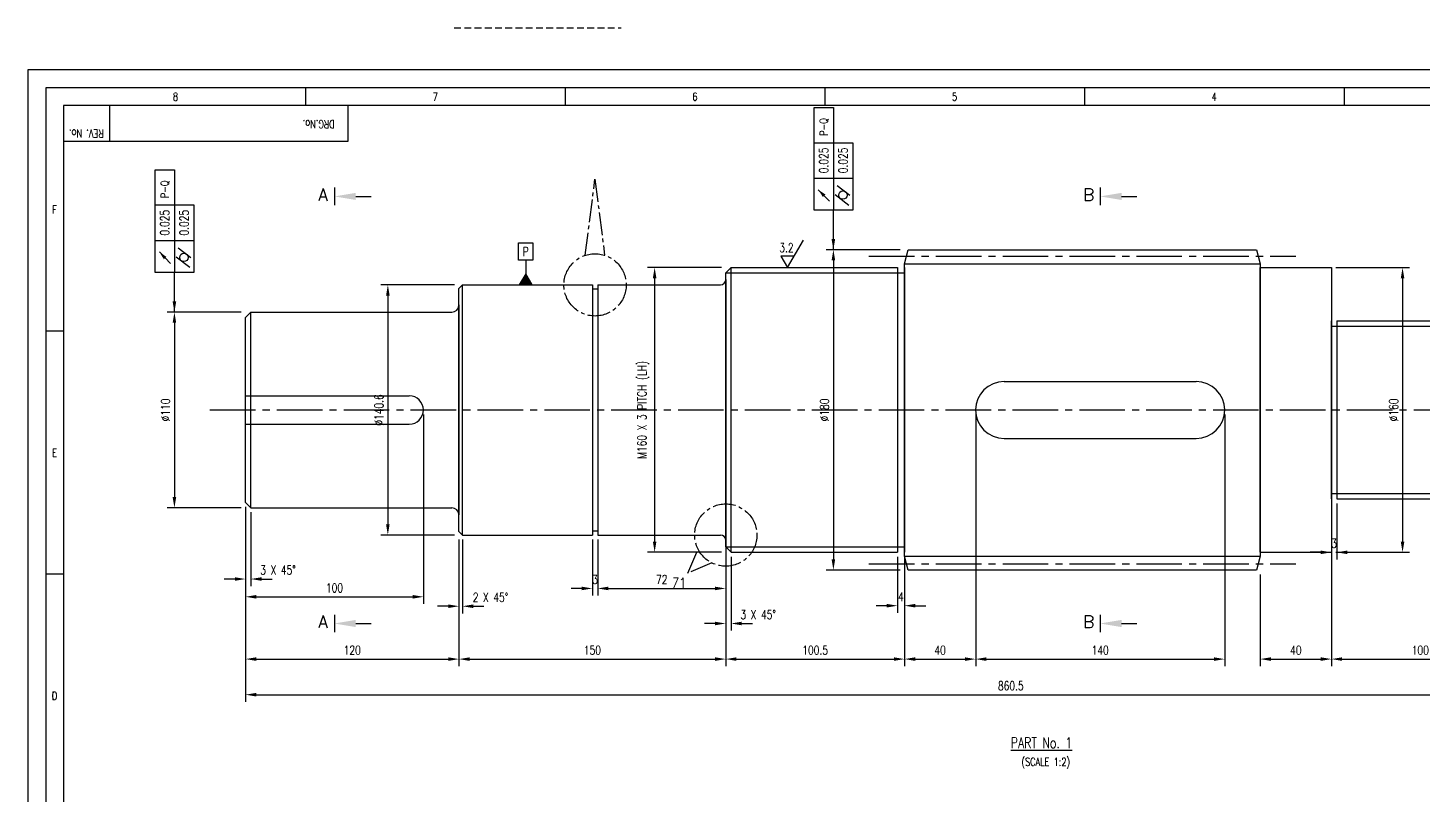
# Model space of a CAD drawing. Extents: x -2528 to 6089, y -2362 to 1067.
# Drawn here: x 5495.3 to 5887.5, y 706.5 to 922 of the extents above; entities that cross this region are included whole.
import ezdxf
from ezdxf.enums import TextEntityAlignment as Align

# ---------------------------------------------------------------- set-up
doc = ezdxf.new("R2010")
doc.units = 0
doc.header["$LTSCALE"] = 16
doc.header["$MEASUREMENT"] = 0
doc.linetypes.add('C2', pattern=[1.175, 0.8, -0.125, 0.125, -0.125])
doc.linetypes.add('H2', pattern=[0.18, 0.12, -0.06])
doc.layers.get('0').update_dxf_attribs({"linetype": 'CONTINUOUS'})
doc.layers.get('DEFPOINTS').update_dxf_attribs({"linetype": 'CONTINUOUS'})
doc.layers.add('DIM', color=2, linetype='CONTINUOUS')
doc.layers.add('TEXT', color=4, linetype='CONTINUOUS')
doc.styles.add('ROMANS', font='ROMANS.shx', dxfattribs={"width": 0.75, "height": 2.5})
doc.styles.add('ROMANT', font='ROMANT.shx', dxfattribs={"width": 0.75, "height": 2.75})
doc.dimstyles.get("Standard").update_dxf_attribs({"dimtxt": 0.18, "dimasz": 3, "dimexe": 2, "dimexo": 1.25, "dimgap": 1.25, "dimtad": 1, "dimzin": 0, "dimdsep": 46, "dimtxsty": 'ROMANS', "dimcen": 0, "dimclrd": 2, "dimclre": 2, "dimclrt": 2, "dimadec": 0, "dimazin": 0, "dimtfac": 1, "dimtix": 1, "dimtofl": 0, "dimtmove": 0, "dimatfit": 1, "dimfxl": 0, "dimtvp": 1, "dimtolj": 1, "dimtzin": 0, "dimarcsym": 0})

# ---------------------------------------------------------------- blocks, each defined once
blk = doc.blocks.new('*D87')
at = {"color": 2, "lineweight": -2, "transparency": 16777216}
for p, q in [((5556.46, 785.94), (5556.46, 765.19)), ((5557.96, 785.94), (5557.96, 765.19)), ((5553.46, 767.19), (5550.46, 767.19)), ((5560.96, 767.19), (5563.96, 767.19))]:
    blk.add_line(p, q, dxfattribs=at)
at = {"color": 2, "transparency": 16777216}
for points in [[(5553.46, 767.69), (5553.46, 766.69), (5556.46, 767.19)], [(5560.96, 767.69), (5560.96, 766.69), (5557.96, 767.19)]]:
    blk.add_solid(points, dxfattribs=at)
at = {"layer": 'DEFPOINTS', "color": 0, "transparency": 16777216}
for p in [(5556.46, 787.19), (5557.96, 787.19), (5557.96, 767.19)]:
    blk.add_point(p, dxfattribs=at)
at = {"color": 3, "transparency": 16777216, "insert": (5557.21, 769.69), "char_height": 2.5, "attachment_point": 5, "style": 'ROMANS'}
blk.add_mtext('\\A1;             3 X 45%%d', dxfattribs=at)
blk = doc.blocks.new('*D88')
at = {"color": 2, "lineweight": -2, "transparency": 16777216}
for p, q in [((5606.46, 813.44), (5606.46, 760.19)), ((5556.46, 787.44), (5556.46, 760.19)), ((5559.46, 762.19), (5603.46, 762.19))]:
    blk.add_line(p, q, dxfattribs=at)
at = {"color": 2, "transparency": 16777216}
for points in [[(5559.46, 762.69), (5559.46, 761.69), (5556.46, 762.19)], [(5603.46, 762.69), (5603.46, 761.69), (5606.46, 762.19)]]:
    blk.add_solid(points, dxfattribs=at)
at = {"layer": 'DEFPOINTS', "color": 0, "transparency": 16777216}
for p in [(5606.46, 814.69), (5556.46, 788.69), (5606.46, 762.19)]:
    blk.add_point(p, dxfattribs=at)
at = {"color": 3, "transparency": 16777216, "insert": (5581.46, 764.69), "char_height": 2.5, "attachment_point": 5, "style": 'ROMANS'}
blk.add_mtext('\\A1;100', dxfattribs=at)
blk = doc.blocks.new('SAR_L_A')
at = {"layer": 'DIM', "color": 7}
blk.add_line((6, 0), (10.34, 0), dxfattribs=at)
blk.add_solid([(6, -1), (6, 1), (0, 0)], dxfattribs=at)
at = {"layer": 'TEXT', "color": 7}
blk.add_line((0, 2.47), (0, -2.47), dxfattribs=at)
at = {"layer": 'TEXT', "color": 7, "style": 'ROMANT'}
blk.add_text('A', height=3.5, dxfattribs=at).set_placement((-3.22, -1.26), align=Align.CENTER)
blk = doc.blocks.new('keydia_geotol')
at = {"color": 2}
for p, q in [((0, 39.94), (0, 11.16)), ((-5.43, 30.1), (5.43, 30.1)), ((-5.43, 20.13), (0, 20.13)), ((0, 20.13), (5.43, 20.13)), ((0, 0), (0, 11.16))]:
    blk.add_line(p, q, dxfattribs=at)
at = {"color": 3}
for p, q in [((-4.23, 16.89), (-1.13, 13.65)), ((1.07, 18.07), (4.66, 15.33)), ((0.47, 15.55), (4.37, 12.58))]:
    blk.add_line(p, q, dxfattribs=at)
at = {"color": 2}
blk.add_lwpolyline([(5.43, 30.1), (5.43, 11.16), (-5.43, 11.16), (-5.43, 39.94), (0, 39.94)], dxfattribs=at)
at = {"color": 3}
blk.add_circle((2.67, 15.37), 1.18, dxfattribs=at)
blk.add_solid([(-2.23, 15.52), (-2.95, 14.83), (-4.23, 16.89)], dxfattribs=at)
at = {"color": 2}
blk.add_solid([(-0.5, 3), (0.5, 3), (0, 0)], dxfattribs=at)
at = {"color": 3, "style": 'ROMANS', "width": 0.75}
for p in [(-2.72, 25.12), (2.72, 25.12)]:
    blk.add_text('0.025', height=2.5, rotation=90, dxfattribs=at).set_placement(p, align=Align.MIDDLE_CENTER)
blk = doc.blocks.new('*D91')
at = {"color": 2, "lineweight": -2, "transparency": 16777216}
for p, q in [((5556.46, 785.94), (5556.46, 742.69)), ((5616.46, 778.29), (5616.46, 742.69)), ((5559.46, 744.69), (5613.46, 744.69))]:
    blk.add_line(p, q, dxfattribs=at)
at = {"color": 2, "transparency": 16777216}
for points in [[(5559.46, 745.19), (5559.46, 744.19), (5556.46, 744.69)], [(5613.46, 745.19), (5613.46, 744.19), (5616.46, 744.69)]]:
    blk.add_solid(points, dxfattribs=at)
at = {"layer": 'DEFPOINTS', "color": 0, "transparency": 16777216}
for p in [(5556.46, 787.19), (5616.46, 779.54), (5616.46, 744.69)]:
    blk.add_point(p, dxfattribs=at)
at = {"color": 3, "transparency": 16777216, "insert": (5586.46, 747.19), "char_height": 2.5, "attachment_point": 5, "style": 'ROMANS'}
blk.add_mtext('\\A1;120', dxfattribs=at)
blk = doc.blocks.new('*D92')
at = {"color": 2, "lineweight": -2, "transparency": 16777216}
for p, q in [((5555.21, 842.19), (5534.46, 842.19)), ((5536.46, 839.19), (5536.46, 790.19)), ((5555.21, 787.19), (5534.46, 787.19))]:
    blk.add_line(p, q, dxfattribs=at)
at = {"color": 2, "transparency": 16777216}
for points in [[(5535.96, 839.19), (5536.96, 839.19), (5536.46, 842.19)], [(5535.96, 790.19), (5536.96, 790.19), (5536.46, 787.19)]]:
    blk.add_solid(points, dxfattribs=at)
at = {"layer": 'DEFPOINTS', "color": 0, "transparency": 16777216}
for p in [(5556.46, 842.19), (5536.46, 787.19), (5556.46, 787.19)]:
    blk.add_point(p, dxfattribs=at)
at = {"color": 3, "transparency": 16777216, "insert": (5533.96, 814.69), "char_height": 2.5, "attachment_point": 5, "rotation": 89.9998, "style": 'ROMANS'}
blk.add_mtext('\\A1;%%c110', dxfattribs=at)
blk = doc.blocks.new('DETAILZ1')
at = {"color": 2, "linetype": 'C2'}
for p, q in [((-21.31, -21.38), (-15.57, -7.99)), ((-7.84, -15.65), (-21.31, -21.38))]:
    blk.add_line(p, q, dxfattribs=at)
blk.add_circle((0, 0), 17.5, dxfattribs=at)
blk = doc.blocks.new('DATUMP')
h = blk.add_hatch(color=2)
h.dxf.hatch_style = 1
h.paths.add_polyline_path([(-1.8, 0), (1.8, 0), (0, 3.12)])
at = {"color": 2}
for p, q in [((-1.98, 11.78), (1.98, 11.78)), ((-1.98, 6.93), (-1.98, 11.78)), ((1.98, 11.78), (1.98, 6.93)), ((1.98, 6.93), (-1.98, 6.93)), ((0, 6.93), (0, 3.12)), ((0, 3.12), (-1.8, 0)), ((-1.8, 0), (1.8, 0)), ((1.8, 0), (0, 3.12))]:
    blk.add_line(p, q, dxfattribs=at)
at = {"color": 3, "style": 'ROMANS', "width": 0.75}
blk.add_text('P', height=2.5, dxfattribs=at).set_placement((0, 9.35), align=Align.MIDDLE_CENTER)
blk = doc.blocks.new('*D93')
at = {"color": 2, "lineweight": -2, "transparency": 16777216}
for p, q in [((5616.46, 778.29), (5616.46, 757.54)), ((5617.46, 778.29), (5617.46, 757.54)), ((5613.46, 759.54), (5610.46, 759.54)), ((5620.46, 759.54), (5623.46, 759.54))]:
    blk.add_line(p, q, dxfattribs=at)
at = {"color": 2, "transparency": 16777216}
for points in [[(5613.46, 760.04), (5613.46, 759.04), (5616.46, 759.54)], [(5620.46, 760.04), (5620.46, 759.04), (5617.46, 759.54)]]:
    blk.add_solid(points, dxfattribs=at)
at = {"layer": 'DEFPOINTS', "color": 0, "transparency": 16777216}
for p in [(5616.46, 779.54), (5617.46, 779.54), (5617.46, 759.54)]:
    blk.add_point(p, dxfattribs=at)
at = {"color": 3, "transparency": 16777216, "insert": (5616.96, 762.04), "char_height": 2.5, "attachment_point": 5, "style": 'ROMANS'}
blk.add_mtext('\\A1;             2 X 45%%d', dxfattribs=at)
blk = doc.blocks.new('Groovedetailcircle')
at = {"color": 2, "linetype": 'C2'}
for p, q in [((-5.52, 16.61), (-0.05, 59.37)), ((-0.05, 59.37), (5.37, 16.66))]:
    blk.add_line(p, q, dxfattribs=at)
blk.add_circle((0, 0), 17.5, dxfattribs=at)
blk = doc.blocks.new('*D94')
at = {"color": 2, "lineweight": -2, "transparency": 16777216}
for p, q in [((5653.96, 778.29), (5653.96, 762.54)), ((5655.46, 778.29), (5655.46, 762.54)), ((5650.96, 764.54), (5647.96, 764.54)), ((5658.46, 764.54), (5661.46, 764.54))]:
    blk.add_line(p, q, dxfattribs=at)
at = {"color": 2, "transparency": 16777216}
for points in [[(5650.96, 765.04), (5650.96, 764.04), (5653.96, 764.54)], [(5658.46, 765.04), (5658.46, 764.04), (5655.46, 764.54)]]:
    blk.add_solid(points, dxfattribs=at)
at = {"layer": 'DEFPOINTS', "color": 0, "transparency": 16777216}
for p in [(5653.96, 779.54), (5655.46, 779.54), (5655.46, 764.54)]:
    blk.add_point(p, dxfattribs=at)
at = {"color": 3, "transparency": 16777216, "insert": (5654.71, 767.04), "char_height": 2.5, "attachment_point": 5, "style": 'ROMANS'}
blk.add_mtext('\\A1;3', dxfattribs=at)
blk = doc.blocks.new('*D95')
at = {"color": 2, "lineweight": -2, "transparency": 16777216}
for p, q in [((5655.46, 778.29), (5655.46, 762.54)), ((5691.46, 778.29), (5691.46, 762.54)), ((5658.46, 764.54), (5688.46, 764.54))]:
    blk.add_line(p, q, dxfattribs=at)
at = {"color": 2, "transparency": 16777216}
for points in [[(5658.46, 765.04), (5658.46, 764.04), (5655.46, 764.54)], [(5688.46, 765.04), (5688.46, 764.04), (5691.46, 764.54)]]:
    blk.add_solid(points, dxfattribs=at)
at = {"layer": 'DEFPOINTS', "color": 0, "transparency": 16777216}
for p in [(5655.46, 779.54), (5691.46, 779.54), (5691.46, 764.54)]:
    blk.add_point(p, dxfattribs=at)
at = {"color": 3, "transparency": 16777216, "insert": (5673.46, 767.04), "char_height": 2.5, "attachment_point": 5, "style": 'ROMANS'}
blk.add_mtext('\\A1;72', dxfattribs=at)
blk = doc.blocks.new('*D96')
at = {"color": 2, "lineweight": -2, "transparency": 16777216}
for p, q in [((5616.46, 778.29), (5616.46, 742.69)), ((5691.46, 773.44), (5691.46, 742.69)), ((5619.46, 744.69), (5688.46, 744.69))]:
    blk.add_line(p, q, dxfattribs=at)
at = {"color": 2, "transparency": 16777216}
for points in [[(5619.46, 745.19), (5619.46, 744.19), (5616.46, 744.69)], [(5688.46, 745.19), (5688.46, 744.19), (5691.46, 744.69)]]:
    blk.add_solid(points, dxfattribs=at)
at = {"layer": 'DEFPOINTS', "color": 0, "transparency": 16777216}
for p in [(5616.46, 779.54), (5691.46, 774.69), (5691.46, 744.69)]:
    blk.add_point(p, dxfattribs=at)
at = {"color": 3, "transparency": 16777216, "insert": (5653.96, 747.19), "char_height": 2.5, "attachment_point": 5, "style": 'ROMANS'}
blk.add_mtext('\\A1;150', dxfattribs=at)
blk = doc.blocks.new('*D97')
at = {"color": 2, "lineweight": -2, "transparency": 16777216}
for p, q in [((5615.21, 849.84), (5594.46, 849.84)), ((5596.46, 846.84), (5596.46, 782.54)), ((5615.21, 779.54), (5594.46, 779.54))]:
    blk.add_line(p, q, dxfattribs=at)
at = {"color": 2, "transparency": 16777216}
for points in [[(5595.96, 846.84), (5596.96, 846.84), (5596.46, 849.84)], [(5595.96, 782.54), (5596.96, 782.54), (5596.46, 779.54)]]:
    blk.add_solid(points, dxfattribs=at)
at = {"layer": 'DEFPOINTS', "color": 0, "transparency": 16777216}
for p in [(5616.46, 849.84), (5596.46, 779.54), (5616.46, 779.54)]:
    blk.add_point(p, dxfattribs=at)
at = {"color": 3, "transparency": 16777216, "insert": (5593.96, 814.69), "char_height": 2.5, "attachment_point": 5, "rotation": 89.9998, "style": 'ROMANS'}
blk.add_mtext('\\A1;%%c140.6', dxfattribs=at)
blk = doc.blocks.new('32delA')
at = {"color": 2}
for p, q in [((0, 0), (4.45, 7.71)), ((-1.87, 3.25), (0, 0)), ((1.87, 3.25), (-1.87, 3.25))]:
    blk.add_line(p, q, dxfattribs=at)
at = {"color": 3, "style": 'ROMANS', "width": 0.75}
blk.add_text('3.2', height=2.5, dxfattribs=at).set_placement((-2.34, 4.35))
blk = doc.blocks.new('*D98')
at = {"color": 2, "lineweight": -2, "transparency": 16777216}
for p, q in [((5691.46, 773.44), (5691.46, 752.69)), ((5692.96, 773.44), (5692.96, 752.69)), ((5688.46, 754.69), (5685.46, 754.69)), ((5695.96, 754.69), (5698.96, 754.69))]:
    blk.add_line(p, q, dxfattribs=at)
at = {"color": 2, "transparency": 16777216}
for points in [[(5688.46, 755.19), (5688.46, 754.19), (5691.46, 754.69)], [(5695.96, 755.19), (5695.96, 754.19), (5692.96, 754.69)]]:
    blk.add_solid(points, dxfattribs=at)
at = {"layer": 'DEFPOINTS', "color": 0, "transparency": 16777216}
for p in [(5691.46, 774.69), (5692.96, 774.69), (5692.96, 754.69)]:
    blk.add_point(p, dxfattribs=at)
at = {"color": 3, "transparency": 16777216, "insert": (5692.21, 757.19), "char_height": 2.5, "attachment_point": 5, "style": 'ROMANS'}
blk.add_mtext('\\A1;             3 X 45%%d', dxfattribs=at)
blk = doc.blocks.new('*D99')
at = {"color": 2, "lineweight": -2, "transparency": 16777216}
for p, q in [((5739.71, 773.44), (5739.71, 757.69)), ((5741.71, 773.44), (5741.71, 757.69)), ((5736.71, 759.69), (5733.71, 759.69)), ((5744.71, 759.69), (5747.71, 759.69))]:
    blk.add_line(p, q, dxfattribs=at)
at = {"color": 2, "transparency": 16777216}
for points in [[(5736.71, 760.19), (5736.71, 759.19), (5739.71, 759.69)], [(5744.71, 760.19), (5744.71, 759.19), (5741.71, 759.69)]]:
    blk.add_solid(points, dxfattribs=at)
at = {"layer": 'DEFPOINTS', "color": 0, "transparency": 16777216}
for p in [(5739.71, 774.69), (5741.71, 774.69), (5741.71, 759.69)]:
    blk.add_point(p, dxfattribs=at)
at = {"color": 3, "transparency": 16777216, "insert": (5740.71, 762.19), "char_height": 2.5, "attachment_point": 5, "style": 'ROMANS'}
blk.add_mtext('\\A1;4', dxfattribs=at)
blk = doc.blocks.new('*D100')
at = {"color": 2, "lineweight": -2, "transparency": 16777216}
for p, q in [((5691.46, 773.44), (5691.46, 742.69)), ((5741.71, 768.44), (5741.71, 742.69)), ((5694.46, 744.69), (5738.71, 744.69))]:
    blk.add_line(p, q, dxfattribs=at)
at = {"color": 2, "transparency": 16777216}
for points in [[(5694.46, 745.19), (5694.46, 744.19), (5691.46, 744.69)], [(5738.71, 745.19), (5738.71, 744.19), (5741.71, 744.69)]]:
    blk.add_solid(points, dxfattribs=at)
at = {"layer": 'DEFPOINTS', "color": 0, "transparency": 16777216}
for p in [(5691.46, 774.69), (5741.71, 769.69), (5741.71, 744.69)]:
    blk.add_point(p, dxfattribs=at)
at = {"color": 3, "transparency": 16777216, "insert": (5716.58, 747.19), "char_height": 2.5, "attachment_point": 5, "style": 'ROMANS'}
blk.add_mtext('\\A1;100.5', dxfattribs=at)
blk = doc.blocks.new('*D101')
at = {"color": 2, "lineweight": -2, "transparency": 16777216}
for p, q in [((5690.21, 854.69), (5669.46, 854.69)), ((5671.46, 851.69), (5671.46, 777.69)), ((5690.21, 774.69), (5669.46, 774.69))]:
    blk.add_line(p, q, dxfattribs=at)
at = {"color": 2, "transparency": 16777216}
for points in [[(5670.96, 851.69), (5671.96, 851.69), (5671.46, 854.69)], [(5670.96, 777.69), (5671.96, 777.69), (5671.46, 774.69)]]:
    blk.add_solid(points, dxfattribs=at)
at = {"layer": 'DEFPOINTS', "color": 0, "transparency": 16777216}
for p in [(5691.46, 854.69), (5671.46, 774.69), (5691.46, 774.69)]:
    blk.add_point(p, dxfattribs=at)
at = {"color": 3, "transparency": 16777216, "insert": (5668.3, 814.69), "char_height": 2.5, "attachment_point": 5, "rotation": 89.9998, "style": 'ROMANS'}
blk.add_mtext('\\A1;M160 X 3 PITCH (LH)', dxfattribs=at)
blk = doc.blocks.new('*D102')
at = {"color": 2, "lineweight": -2, "transparency": 16777216}
for p, q in [((5761.71, 813.44), (5761.71, 742.69)), ((5741.71, 768.44), (5741.71, 742.69)), ((5744.71, 744.69), (5758.71, 744.69))]:
    blk.add_line(p, q, dxfattribs=at)
at = {"color": 2, "transparency": 16777216}
for points in [[(5744.71, 745.19), (5744.71, 744.19), (5741.71, 744.69)], [(5758.71, 745.19), (5758.71, 744.19), (5761.71, 744.69)]]:
    blk.add_solid(points, dxfattribs=at)
at = {"layer": 'DEFPOINTS', "color": 0, "transparency": 16777216}
for p in [(5761.71, 814.69), (5741.71, 769.69), (5761.71, 744.69)]:
    blk.add_point(p, dxfattribs=at)
at = {"color": 3, "transparency": 16777216, "insert": (5751.71, 747.19), "char_height": 2.5, "attachment_point": 5, "style": 'ROMANS'}
blk.add_mtext('\\A1;40', dxfattribs=at)
blk = doc.blocks.new('*D103')
at = {"color": 2, "lineweight": -2, "transparency": 16777216}
for p, q in [((5761.71, 813.44), (5761.71, 742.69)), ((5831.71, 813.44), (5831.71, 742.69)), ((5764.71, 744.69), (5828.71, 744.69))]:
    blk.add_line(p, q, dxfattribs=at)
at = {"color": 2, "transparency": 16777216}
for points in [[(5764.71, 745.19), (5764.71, 744.19), (5761.71, 744.69)], [(5828.71, 745.19), (5828.71, 744.19), (5831.71, 744.69)]]:
    blk.add_solid(points, dxfattribs=at)
at = {"layer": 'DEFPOINTS', "color": 0, "transparency": 16777216}
for p in [(5761.71, 814.69), (5831.71, 814.69), (5831.71, 744.69)]:
    blk.add_point(p, dxfattribs=at)
at = {"color": 3, "transparency": 16777216, "insert": (5796.71, 747.19), "char_height": 2.5, "attachment_point": 5, "style": 'ROMANS'}
blk.add_mtext('\\A1;140', dxfattribs=at)
blk = doc.blocks.new('SAR_L_B')
at = {"layer": 'DIM', "color": 7}
blk.add_line((6, 0), (10.34, 0), dxfattribs=at)
blk.add_solid([(6, -1), (6, 1), (0, 0)], dxfattribs=at)
at = {"layer": 'TEXT', "color": 7}
blk.add_line((0, 2.47), (0, -2.47), dxfattribs=at)
at = {"layer": 'TEXT', "color": 7, "style": 'ROMANT'}
blk.add_text('B', height=3.5, dxfattribs=at).set_placement((-3.22, -1.26), align=Align.CENTER)
blk = doc.blocks.new('*D106')
at = {"color": 2, "lineweight": -2, "transparency": 16777216}
for p, q in [((5740.46, 859.69), (5719.71, 859.69)), ((5721.71, 856.69), (5721.71, 772.69)), ((5740.46, 769.69), (5719.71, 769.69))]:
    blk.add_line(p, q, dxfattribs=at)
at = {"color": 2, "transparency": 16777216}
for points in [[(5721.21, 856.69), (5722.21, 856.69), (5721.71, 859.69)], [(5721.21, 772.69), (5722.21, 772.69), (5721.71, 769.69)]]:
    blk.add_solid(points, dxfattribs=at)
at = {"layer": 'DEFPOINTS', "color": 0, "transparency": 16777216}
for p in [(5741.71, 859.69), (5721.71, 769.69), (5741.71, 769.69)]:
    blk.add_point(p, dxfattribs=at)
at = {"color": 3, "transparency": 16777216, "insert": (5719.21, 814.69), "char_height": 2.5, "attachment_point": 5, "rotation": 89.9998, "style": 'ROMANS'}
blk.add_mtext('\\A1;%%c180', dxfattribs=at)
blk = doc.blocks.new('*D107')
at = {"color": 2, "lineweight": -2, "transparency": 16777216}
for p, q in [((5861.71, 773.44), (5861.71, 742.69)), ((5841.71, 768.44), (5841.71, 742.69)), ((5844.71, 744.69), (5858.71, 744.69))]:
    blk.add_line(p, q, dxfattribs=at)
at = {"color": 2, "transparency": 16777216}
for points in [[(5844.71, 745.19), (5844.71, 744.19), (5841.71, 744.69)], [(5858.71, 745.19), (5858.71, 744.19), (5861.71, 744.69)]]:
    blk.add_solid(points, dxfattribs=at)
at = {"layer": 'DEFPOINTS', "color": 0, "transparency": 16777216}
for p in [(5861.71, 774.69), (5841.71, 769.69), (5861.71, 744.69)]:
    blk.add_point(p, dxfattribs=at)
at = {"color": 3, "transparency": 16777216, "insert": (5851.71, 747.19), "char_height": 2.5, "attachment_point": 5, "style": 'ROMANS'}
blk.add_mtext('\\A1;40', dxfattribs=at)
blk = doc.blocks.new('*D108')
at = {"color": 2, "lineweight": -2, "transparency": 16777216}
for p, q in [((5862.96, 854.69), (5883.71, 854.69)), ((5881.71, 851.69), (5881.71, 777.69)), ((5862.96, 774.69), (5883.71, 774.69))]:
    blk.add_line(p, q, dxfattribs=at)
at = {"color": 2, "transparency": 16777216}
for points in [[(5881.21, 851.69), (5882.21, 851.69), (5881.71, 854.69)], [(5881.21, 777.69), (5882.21, 777.69), (5881.71, 774.69)]]:
    blk.add_solid(points, dxfattribs=at)
at = {"layer": 'DEFPOINTS', "color": 0, "transparency": 16777216}
for p in [(5861.71, 854.69), (5861.71, 774.69), (5881.71, 774.69)]:
    blk.add_point(p, dxfattribs=at)
at = {"color": 3, "transparency": 16777216, "insert": (5879.21, 814.69), "char_height": 2.5, "attachment_point": 5, "rotation": 89.9998, "style": 'ROMANS'}
blk.add_mtext('\\A1;%%c160', dxfattribs=at)
blk = doc.blocks.new('*D110')
at = {"color": 2, "lineweight": -2, "transparency": 16777216}
for p, q in [((5861.71, 788.44), (5861.71, 772.69)), ((5863.21, 788.44), (5863.21, 772.69)), ((5858.71, 774.69), (5855.71, 774.69)), ((5866.21, 774.69), (5869.21, 774.69))]:
    blk.add_line(p, q, dxfattribs=at)
at = {"color": 2, "transparency": 16777216}
for points in [[(5858.71, 775.19), (5858.71, 774.19), (5861.71, 774.69)], [(5866.21, 775.19), (5866.21, 774.19), (5863.21, 774.69)]]:
    blk.add_solid(points, dxfattribs=at)
at = {"layer": 'DEFPOINTS', "color": 0, "transparency": 16777216}
for p in [(5861.71, 789.69), (5863.21, 789.69), (5863.21, 774.69)]:
    blk.add_point(p, dxfattribs=at)
at = {"color": 3, "transparency": 16777216, "insert": (5862.46, 777.19), "char_height": 2.5, "attachment_point": 5, "style": 'ROMANS'}
blk.add_mtext('\\A1;3', dxfattribs=at)
blk = doc.blocks.new('*D111')
at = {"color": 2, "lineweight": -2, "transparency": 16777216}
for p, q in [((5911.71, 788.44), (5911.71, 742.69)), ((5861.71, 773.44), (5861.71, 742.69)), ((5864.71, 744.69), (5908.71, 744.69))]:
    blk.add_line(p, q, dxfattribs=at)
at = {"color": 2, "transparency": 16777216}
for points in [[(5864.71, 745.19), (5864.71, 744.19), (5861.71, 744.69)], [(5908.71, 745.19), (5908.71, 744.19), (5911.71, 744.69)]]:
    blk.add_solid(points, dxfattribs=at)
at = {"layer": 'DEFPOINTS', "color": 0, "transparency": 16777216}
for p in [(5911.71, 789.69), (5861.71, 774.69), (5911.71, 744.69)]:
    blk.add_point(p, dxfattribs=at)
at = {"color": 3, "transparency": 16777216, "insert": (5886.71, 747.19), "char_height": 2.5, "attachment_point": 5, "style": 'ROMANS'}
blk.add_mtext('\\A1;100', dxfattribs=at)
blk = doc.blocks.new('*D123')
at = {"color": 2, "lineweight": -2, "transparency": 16777216}
for p, q in [((5986.71, 798.44), (5986.71, 732.69)), ((5556.46, 785.94), (5556.46, 732.69)), ((5559.46, 734.69), (5983.71, 734.69))]:
    blk.add_line(p, q, dxfattribs=at)
at = {"color": 2, "transparency": 16777216}
for points in [[(5559.46, 735.19), (5559.46, 734.19), (5556.46, 734.69)], [(5983.71, 735.19), (5983.71, 734.19), (5986.71, 734.69)]]:
    blk.add_solid(points, dxfattribs=at)
at = {"layer": 'DEFPOINTS', "color": 0, "transparency": 16777216}
for p in [(5986.71, 799.69), (5556.46, 787.19), (5986.71, 734.69)]:
    blk.add_point(p, dxfattribs=at)
at = {"color": 3, "transparency": 16777216, "insert": (5771.58, 737.19), "char_height": 2.5, "attachment_point": 5, "style": 'ROMANS'}
blk.add_mtext('\\A1;860.5', dxfattribs=at)

msp = doc.modelspace()

# ---------------------------------------------------------------- linework, layer by layer
at = {"color": 2, "linetype": 'H2'}
msp.add_line((5615.0860484, 922.0376423), (5662.0860484, 922.0376423), dxfattribs=at)
for p, q in [((6084.271751, 905.2139928), (5500.271751, 905.2139928)), ((5500.271751, 905.2139928), (5500.271751, 495.2139928)), ((6079.271751, 900.2139928), (5505.271751, 900.2139928)), ((5505.271751, 900.2139928), (5505.271751, 500.2139928))]:
    msp.add_line(p, q)
at = {"color": 2}
for p, q in [((5573.271751, 905.2139928), (5573.271751, 900.2139928)), ((5646.271751, 905.2139928), (5646.271751, 900.2139928)), ((5719.271751, 905.2139928), (5719.271751, 900.2139928)), ((5792.271751, 905.2139928), (5792.271751, 900.2139928)), ((5865.271751, 905.2139928), (5865.271751, 900.2139928)), ((5741.7066111, 855.7521131), (5841.7066111, 855.7521131)), ((5691.4566111, 853.1896131), (5739.7066111, 853.1896131)), ((5505.271751, 836.8539928), (5500.271751, 836.8539928)), ((5863.2066111, 838.1896131), (5911.7066111, 838.1896131)), ((5863.2066111, 791.1896131), (5911.7066111, 791.1896131)), ((5691.4566111, 776.1896131), (5739.7066111, 776.1896131)), ((5741.7066111, 773.6271131), (5841.7066111, 773.6271131)), ((5505.271751, 768.5339928), (5500.271751, 768.5339928))]:
    msp.add_line(p, q, dxfattribs=at)
at = {"color": 7}
for p, q in [((5518.2419819, 900.2139928), (5518.2419819, 890.2139928)), ((5585.271751, 890.2139928), (5585.271751, 900.2139928)), ((5505.271751, 890.2139928), (5585.271751, 890.2139928))]:
    msp.add_line(p, q, dxfattribs=at)
at = {"color": 0}
for p, q in [((5741.7066111, 855.7521131), (5742.761661, 859.6896131)), ((5742.761661, 859.6896131), (5840.6515611, 859.6896131)), ((5840.6515611, 859.6896131), (5841.7066111, 855.7521131)), ((5741.7066111, 773.6271131), (5741.7066111, 855.7521131)), ((5841.7066111, 855.7521131), (5841.7066111, 773.6271131)), ((5691.4566111, 853.1896131), (5692.9566111, 854.6896131)), ((5691.4566111, 776.1896131), (5691.4566111, 853.1896131)), ((5691.4566111, 851.3396131), (5691.4566111, 778.0396131)), ((5692.9566111, 854.6896131), (5739.7066111, 854.6896131)), ((5692.9566111, 774.6896131), (5692.9566111, 854.6896131)), ((5739.7066111, 854.6896131), (5739.7066111, 774.6896131)), ((5739.7066111, 853.1896131), (5741.7066111, 853.1896131)), ((5741.7066111, 854.6896131), (5741.7066111, 774.6896131)), ((5741.7066111, 854.6896131), (5741.7066111, 854.6896131)), ((5741.7066111, 854.6896131), (5741.7066111, 774.6896131)), ((5841.7066111, 774.6896131), (5841.7066111, 854.6896131)), ((5841.7066111, 854.6896131), (5841.7066111, 854.6896131)), ((5841.7066111, 854.6896131), (5861.7066111, 854.6896131)), ((5861.7066111, 854.6896131), (5861.7066111, 774.6896131)), ((5616.4566111, 848.8396131), (5617.4566111, 849.8396131)), ((5616.4566111, 780.5396131), (5616.4566111, 848.8396131)), ((5617.4566111, 849.8396131), (5653.9566111, 849.8396131)), ((5617.4566111, 779.5396131), (5617.4566111, 849.8396131)), ((5653.9566111, 849.8396131), (5653.9566111, 779.5396131)), ((5653.9566111, 848.6896131), (5655.4566111, 848.6896131)), ((5655.4566111, 849.8396131), (5689.9566111, 849.8396131)), ((5655.4566111, 849.8396131), (5655.4566111, 779.5396131)), ((5616.4566111, 844.1896131), (5616.4566111, 785.1896131)), ((5556.4566111, 840.6896131), (5557.9566111, 842.1896131)), ((5556.4566111, 788.6896131), (5556.4566111, 840.6896131)), ((5557.9566111, 842.1896131), (5557.9566111, 842.1896131)), ((5557.9566111, 842.1896131), (5614.4566111, 842.1896131)), ((5557.9566111, 787.1896131), (5557.9566111, 842.1896131)), ((5861.7066111, 789.6896131), (5861.7066111, 839.6896131)), ((5861.7066111, 839.6896131), (5861.7066111, 839.6896131)), ((5861.7066111, 839.6896131), (5861.7066111, 789.6896131)), ((5863.2066111, 839.6896131), (5910.2066111, 839.6896131)), ((5863.2066111, 839.6896131), (5863.2066111, 789.6896131)), ((5861.7066111, 838.1896131), (5863.2066111, 838.1896131)), ((5769.7066111, 822.6896131), (5823.7066111, 822.6896131)), ((5556.4566111, 818.6896131), (5560.4566111, 818.6896131)), ((5556.4566111, 810.6896131), (5556.4566111, 818.6896131)), ((5560.4566111, 818.6896131), (5602.4566111, 818.6896131)), ((5556.4566111, 810.6896131), (5560.4566111, 810.6896131)), ((5560.4566111, 810.6896131), (5602.4566111, 810.6896131)), ((5769.7066111, 806.6896131), (5823.7066111, 806.6896131)), ((5556.4566111, 788.6896131), (5557.9566111, 787.1896131)), ((5861.7066111, 791.1896131), (5863.2066111, 791.1896131)), ((5861.7066111, 789.6896131), (5861.7066111, 789.6896131)), ((5863.2066111, 789.6896131), (5910.2066111, 789.6896131)), ((5557.9566111, 787.1896131), (5557.9566111, 787.1896131)), ((5557.9566111, 787.1896131), (5614.4566111, 787.1896131)), ((5616.4566111, 780.5396131), (5617.4566111, 779.5396131)), ((5653.9566111, 780.6896131), (5655.4566111, 780.6896131)), ((5617.4566111, 779.5396131), (5653.9566111, 779.5396131)), ((5655.4566111, 779.5396131), (5689.9566111, 779.5396131)), ((5691.4566111, 776.1896131), (5692.9566111, 774.6896131)), ((5692.9566111, 774.6896131), (5739.7066111, 774.6896131)), ((5739.7066111, 776.1896131), (5741.7066111, 776.1896131)), ((5741.7066111, 774.6896131), (5741.7066111, 774.6896131)), ((5742.761661, 769.6896131), (5741.7066111, 773.6271131)), ((5841.7066111, 773.6271131), (5840.6515611, 769.6896131)), ((5841.7066111, 774.6896131), (5841.7066111, 774.6896131)), ((5841.7066111, 774.6896131), (5861.7066111, 774.6896131)), ((5840.6515611, 769.6896131), (5742.761661, 769.6896131))]:
    msp.add_line(p, q, dxfattribs=at)
at = {"color": 2, "linetype": 'C2'}
for p, q in [((5731.7066111, 857.9396131), (5851.7066111, 857.9396131)), ((5546.4566111, 814.6896131), (5996.7066111, 814.6896131)), ((5731.7066111, 771.4396131), (5851.7066111, 771.4396131))]:
    msp.add_line(p, q, dxfattribs=at)
at = {"color": 0}
for centre, radius, start, end in [((5689.9566111, 851.3396131), 1.5, 270, 0), ((5614.4566111, 844.1896131), 2, 270, 0), ((5769.7066111, 814.6896131), 8, 90, 270), ((5823.7066111, 814.6896131), 8, 270, 90), ((5602.4566111, 814.6896131), 4, 270, 90), ((5614.4566111, 785.1896131), 2, 0, 90), ((5689.9566111, 778.0396131), 1.5, 0, 90)]:
    msp.add_arc(centre, radius, start, end, dxfattribs=at)
at = {"layer": 'DIM', "color": 2}
for p, q in [((6089.271751, 910.2139928), (5495.271751, 910.2139928)), ((5495.271751, 910.2139928), (5495.271751, 490.2139928))]:
    msp.add_line(p, q, dxfattribs=at)

# ---------------------------------------------------------------- block references
at = {"color": 0}
for name, p in [('keydia_geotol', (5721.7066111, 859.6896131)), ('keydia_geotol', (5536.4566111, 842.1896131)), ('SAR_L_A', (5581.4566111, 874.6896131)), ('SAR_L_B', (5796.7066111, 874.6896131)), ('DATUMP', (5635.2066111, 849.8396131)), ('32delA', (5708.850056, 854.6896131)), ('SAR_L_A', (5581.4566111, 754.6896131)), ('SAR_L_B', (5796.7066111, 754.6896131))]:
    msp.add_blockref(name, p, dxfattribs=at)
at = {"color": 0, "xscale": 0.5, "yscale": 0.5, "zscale": 0.5}
for name, p in [('Groovedetailcircle', (5654.7066111, 849.8396131)), ('DETAILZ1', (5691.4566111, 779.5396131))]:
    msp.add_blockref(name, p, dxfattribs=at)

# ---------------------------------------------------------------- texts
at = {"color": 2, "style": 'ROMANS', "width": 0.75}
for s, p in [('8', (5536.771751, 902.7139928)), ('7', (5609.771751, 902.7139928)), ('6', (5682.771751, 902.7139928)), ('5', (5755.771751, 902.7139928)), ('4', (5828.771751, 902.7139928)), ('F', (5502.771751, 871.0089928)), ('E', (5502.771751, 802.6889928)), ('C', (5502.771751, 734.3689928)), ('D', (5502.771751, 734.3689928))]:
    msp.add_text(s, height=2.25, dxfattribs=at).set_placement(p, align=Align.MIDDLE)
at = {"color": 3, "style": 'ROMANS', "width": 0.75}
for p in [(5720.1066111, 891.6896131), (5534.8566111, 874.1896131)]:
    msp.add_text('P-Q', height=2.25, rotation=90.000210459, dxfattribs=at).set_placement(p)
at = {"color": 7, "style": 'ROMANT', "width": 0.75}
for s, p in [('Z1', (5676.4566111, 764.5396131)), ('%%uPART No. 1', (5771.5816111, 719.6896131))]:
    msp.add_text(s, height=3, dxfattribs=at).set_placement(p)
at = {"color": 3, "style": 'ROMANS', "width": 0.75}
msp.add_text('(SCALE 1:2)', height=2.25, dxfattribs=at).set_placement((5774.5816111, 714.6896131))
at = {"layer": 'DIM', "color": 2, "style": 'ROMANS', "width": 0.75}
for s, p in [('DRG.No.', (5577.0082038, 894.9720127)), ('REV. No.', (5511.7013626, 892.3268722))]:
    msp.add_text(s, height=2.25, rotation=180, dxfattribs=at).set_placement(p, align=Align.MIDDLE)

# ---------------------------------------------------------------- dimensions: what is measured, and where the dimension line sits
at = {"color": 0}
for base, p1, p2, override, picture, middle in [((5721.7064458, 769.6896865), (5741.7066111, 859.6896131), (5741.7066111, 769.6896131), {"dimgap": 1.25, "dimlfac": 2, "dimzin": 8, "dimpost": '%%c<>', "dimclrt": 3, "dimtol": 0, "dimlim": 0, "dimtp": 0, "dimtm": 0, "dimtdec": 0}, '*D106', (5719.2066111, 814.6896957)), ((5671.4564641, 774.6896865), (5691.4566111, 854.6896131), (5691.4566111, 774.6896131), {"dimgap": 1.25, "dimlfac": 2, "dimzin": 8, "dimpost": 'M<> X 3 PITCH (LH)', "dimclrt": 3, "dimtol": 0, "dimlim": 0, "dimtp": 0, "dimtm": 0, "dimtdec": 0}, '*D101', (5668.3018492, 814.6896981)), ((5881.7064641, 774.6895396), (5861.7066111, 854.6896131), (5861.7066111, 774.6896131), {"dimgap": 1.25, "dimlfac": 2, "dimzin": 8, "dimpost": '%%c<>', "dimclrt": 3, "dimtol": 0, "dimlim": 0, "dimtp": 0, "dimtm": 0, "dimtdec": 0}, '*D108', (5879.2066111, 814.6895488)), ((5596.4564819, 779.5396865), (5616.4566111, 849.8396131), (5616.4566111, 779.5396131), {"dimgap": 1.25, "dimlfac": 2, "dimzin": 8, "dimpost": '%%c<>', "dimclrt": 3, "dimtol": 0, "dimlim": 0, "dimtp": 0, "dimtm": 0, "dimtdec": 0}, '*D97', (5593.9566111, 814.6896957)), ((5536.45651, 787.1896865), (5556.4566111, 842.1896131), (5556.4566111, 787.1896131), {"dimgap": 1.25, "dimlfac": 2, "dimzin": 8, "dimpost": '%%c<>', "dimclrt": 3, "dimtol": 0, "dimlim": 0, "dimtp": 0, "dimtm": 0, "dimtdec": 0}, '*D92', (5533.9566111, 814.6896957))]:
    dim = msp.add_linear_dim(base=base, p1=p1, p2=p2, angle=269.999789541, dimstyle='Standard', override=override, dxfattribs=at)
    dim.commit()
    dim.dimension.update_dxf_attribs({"geometry": picture, "text_midpoint": middle})
for base, p1, p2, override, picture, middle in [((5606.4566111, 762.1896131), (5556.4566111, 788.6896131), (5606.4566111, 814.6896131), {"dimgap": 1.25, "dimlfac": 2, "dimzin": 8, "dimpost": '<>', "dimclrt": 3, "dimtol": 0, "dimlim": 0, "dimtp": 0, "dimtm": 0, "dimtdec": 0}, '*D88', (5581.4566111, 764.6896131)), ((5761.7066111, 744.6896131), (5741.7066111, 769.6896131), (5761.7066111, 814.6896131), {"dimgap": 1.25, "dimlfac": 2, "dimzin": 8, "dimpost": '<>', "dimclrt": 3, "dimtol": 0, "dimlim": 0, "dimtp": 0, "dimtm": 0, "dimtdec": 0}, '*D102', (5751.7066111, 747.1896131)), ((5831.7066111, 744.6896131), (5761.7066111, 814.6896131), (5831.7066111, 814.6896131), {"dimgap": 1.25, "dimlfac": 2, "dimzin": 8, "dimpost": '<>', "dimclrt": 3, "dimtol": 0, "dimlim": 0, "dimtp": 0, "dimtm": 0, "dimtdec": 0}, '*D103', (5796.7066111, 747.1896131)), ((5986.7066111, 734.6896131), (5556.4566111, 787.1896131), (5986.7066111, 799.6896131), {"dimgap": 1.25, "dimlfac": 2, "dimzin": 8, "dimpost": '<>', "dimclrt": 3, "dimtol": 0, "dimlim": 0, "dimtp": 0, "dimtm": 0, "dimtdec": 0}, '*D123', (5771.5816111, 737.1896131)), ((5863.2066111, 774.6896131), (5861.7066111, 789.6896131), (5863.2066111, 789.6896131), {"dimgap": 1.25, "dimlfac": 2, "dimzin": 8, "dimpost": '<>', "dimclrt": 3, "dimtol": 0, "dimlim": 0, "dimtp": 0, "dimtm": 0, "dimtdec": 0}, '*D110', (5862.4566111, 777.1896131)), ((5911.7066111, 744.6896131), (5861.7066111, 774.6896131), (5911.7066111, 789.6896131), {"dimgap": 1.25, "dimlfac": 2, "dimzin": 8, "dimpost": '<>', "dimclrt": 3, "dimtol": 0, "dimlim": 0, "dimtp": 0, "dimtm": 0, "dimtdec": 0}, '*D111', (5886.7066111, 747.1896131)), ((5557.9566111, 767.1896131), (5556.4566111, 787.1896131), (5557.9566111, 787.1896131), {"dimgap": 1.25, "dimlfac": 2, "dimzin": 8, "dimpost": '             <> X 45%%d', "dimclrt": 3, "dimtol": 0, "dimlim": 0, "dimtp": 0, "dimtm": 0, "dimtdec": 0}, '*D87', (5557.2066111, 769.6896131)), ((5616.4566111, 744.6896131), (5556.4566111, 787.1896131), (5616.4566111, 779.5396131), {"dimgap": 1.25, "dimlfac": 2, "dimzin": 8, "dimpost": '<>', "dimclrt": 3, "dimtol": 0, "dimlim": 0, "dimtp": 0, "dimtm": 0, "dimtdec": 0}, '*D91', (5586.4566111, 747.1896131)), ((5617.4566111, 759.5396131), (5616.4566111, 779.5396131), (5617.4566111, 779.5396131), {"dimgap": 1.25, "dimlfac": 2, "dimzin": 8, "dimpost": '             <> X 45%%d', "dimclrt": 3, "dimtol": 0, "dimlim": 0, "dimtp": 0, "dimtm": 0, "dimtdec": 0}, '*D93', (5616.9566111, 762.0396131)), ((5691.4566111, 744.6896131), (5616.4566111, 779.5396131), (5691.4566111, 774.6896131), {"dimgap": 1.25, "dimlfac": 2, "dimzin": 8, "dimpost": '<>', "dimclrt": 3, "dimtol": 0, "dimlim": 0, "dimtp": 0, "dimtm": 0, "dimtdec": 0}, '*D96', (5653.9566111, 747.1896131)), ((5655.4566111, 764.5396131), (5653.9566111, 779.5396131), (5655.4566111, 779.5396131), {"dimgap": 1.25, "dimlfac": 2, "dimzin": 8, "dimpost": '<>', "dimclrt": 3, "dimtol": 0, "dimlim": 0, "dimtp": 0, "dimtm": 0, "dimtdec": 0}, '*D94', (5654.7066111, 767.0396131)), ((5691.4566111, 764.5396131), (5655.4566111, 779.5396131), (5691.4566111, 779.5396131), {"dimgap": 1.25, "dimlfac": 2, "dimzin": 8, "dimpost": '<>', "dimclrt": 3, "dimtol": 0, "dimlim": 0, "dimtp": 0, "dimtm": 0, "dimtdec": 0}, '*D95', (5673.4566111, 767.0396131)), ((5692.9566111, 754.6896131), (5691.4566111, 774.6896131), (5692.9566111, 774.6896131), {"dimgap": 1.25, "dimlfac": 2, "dimzin": 8, "dimpost": '             <> X 45%%d', "dimclrt": 3, "dimtol": 0, "dimlim": 0, "dimtp": 0, "dimtm": 0, "dimtdec": 0}, '*D98', (5692.2066111, 757.1896131)), ((5741.7066111, 744.6896131), (5691.4566111, 774.6896131), (5741.7066111, 769.6896131), {"dimgap": 1.25, "dimlfac": 2, "dimzin": 8, "dimpost": '<>', "dimclrt": 3, "dimtol": 0, "dimlim": 0, "dimtp": 0, "dimtm": 0, "dimtdec": 0}, '*D100', (5716.5816111, 747.1896131)), ((5741.7066111, 759.6896131), (5739.7066111, 774.6896131), (5741.7066111, 774.6896131), {"dimgap": 1.25, "dimlfac": 2, "dimzin": 8, "dimpost": '<>', "dimclrt": 3, "dimtol": 0, "dimlim": 0, "dimtp": 0, "dimtm": 0, "dimtdec": 0}, '*D99', (5740.7066111, 762.1896131)), ((5861.7066111, 744.6896131), (5841.7066111, 769.6896131), (5861.7066111, 774.6896131), {"dimgap": 1.25, "dimlfac": 2, "dimzin": 8, "dimpost": '<>', "dimclrt": 3, "dimtol": 0, "dimlim": 0, "dimtp": 0, "dimtm": 0, "dimtdec": 0}, '*D107', (5851.7066111, 747.1896131))]:
    dim = msp.add_linear_dim(base=base, p1=p1, p2=p2, dimstyle='Standard', override=override, dxfattribs=at)
    dim.commit()
    dim.dimension.update_dxf_attribs({"geometry": picture, "text_midpoint": middle})

doc.saveas('drawing.dxf')
